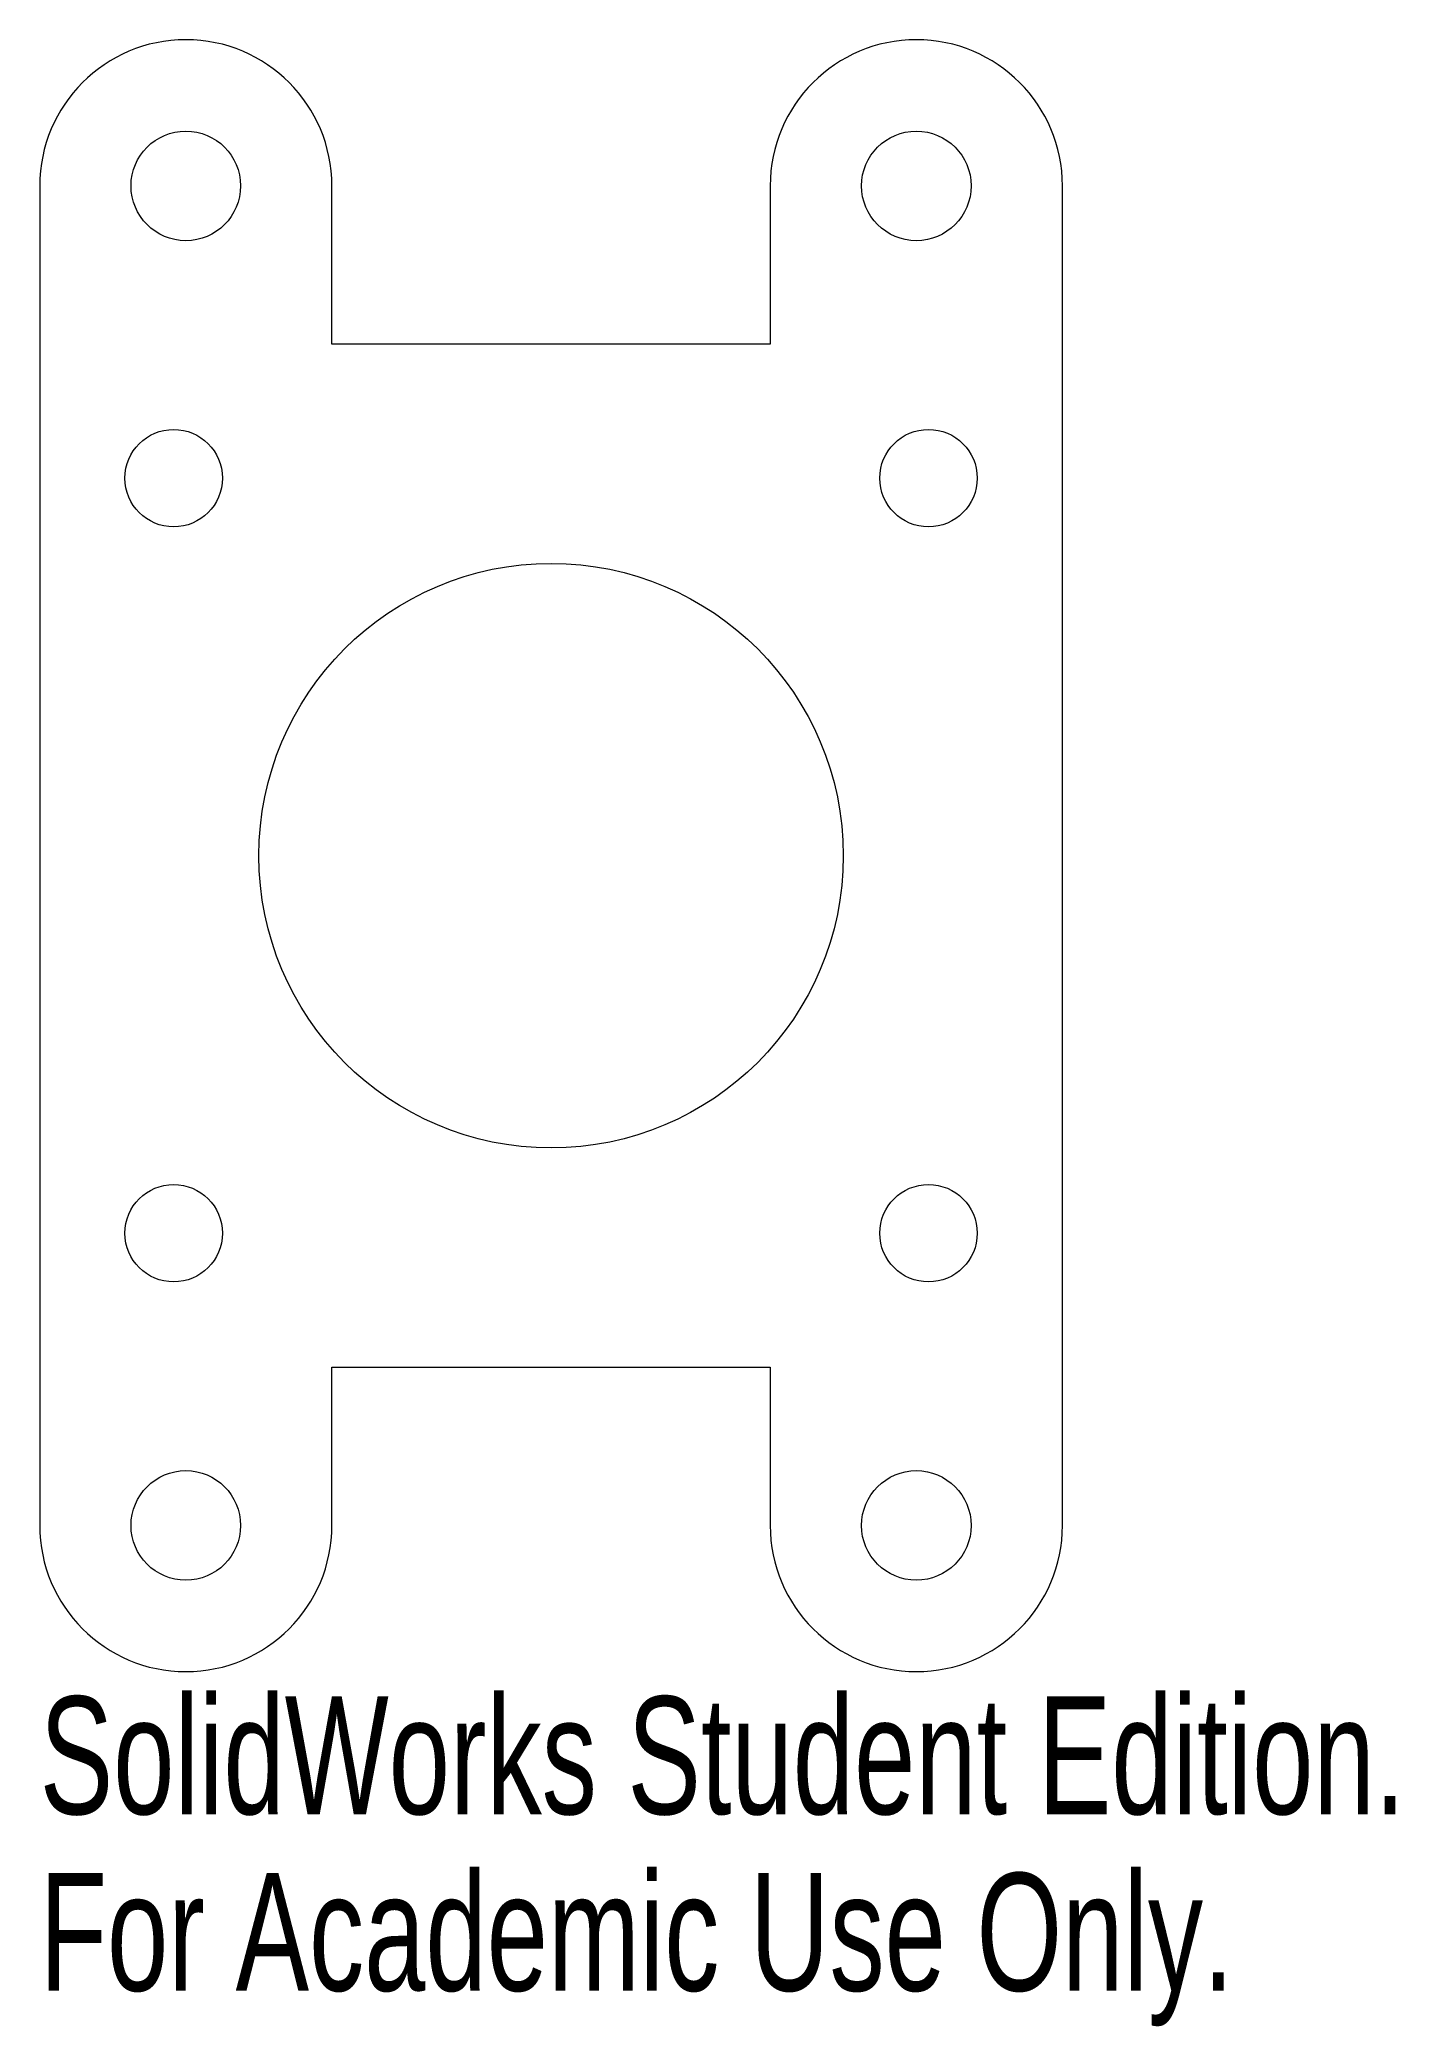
# Model space of a CAD drawing. Header units: millimetres. Extents: x -21 to 34.7, y -48.1 to 33.5.
import ezdxf

# ---------------------------------------------------------------- set-up
doc = ezdxf.new("R2010")
doc.units = ezdxf.units.MM
doc.styles.add('SLDTEXTSTYLE0', font='TXT', dxfattribs={"width": 0.7})

msp = doc.modelspace()

# ---------------------------------------------------------------- linework, layer by layer
at = {"color": 7, "linetype": 'Continuous', "lineweight": 15}
for p, q in [((-21, 27.5), (-21, -27.5)), ((-9, 21), (-9, 27.5)), ((9, 27.5), (9, 21)), ((21, -27.5), (21, 27.5)), ((9, 21), (-9, 21)), ((-9, -27.5), (-9, -21)), ((-9, -21), (9, -21)), ((9, -21), (9, -27.5))]:
    msp.add_line(p, q, dxfattribs=at)
for centre, radius in [((-15, 27.5), 2.25), ((15, 27.5), 2.25), ((-15.5, 15.5), 2), ((15.5, 15.5), 2), ((0, 0), 12), ((-15.5, -15.5), 2), ((15.5, -15.5), 2), ((-15, -27.5), 2.25), ((15, -27.5), 2.25)]:
    msp.add_circle(centre, radius, dxfattribs=at)
for centre, start, end in [((-15, 27.5), 0, 180), ((15, 27.5), 0, 180), ((-15, -27.5), 180, 0), ((15, -27.5), 180, 0)]:
    msp.add_arc(centre, 6, start, end, dxfattribs=at)

# ---------------------------------------------------------------- texts
at = {"color": 7, "linetype": 'Continuous', "char_height": 4.83362, "attachment_point": 1, "style": 'SLDTEXTSTYLE0'}
for s, insert in [('SolidWorks Student Edition.', (-21, -34.52)), ('For Academic Use Only.', (-21, -41.77))]:
    msp.add_mtext(s, dxfattribs=dict(at, insert=insert))

doc.saveas('drawing.dxf')
